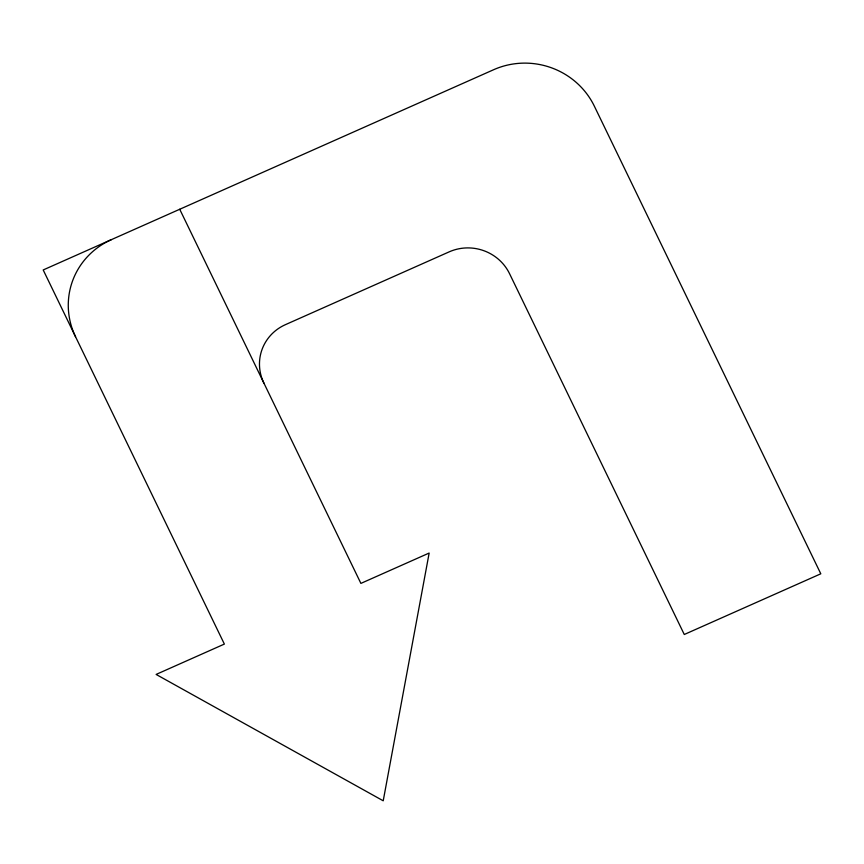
<?xml version="1.0" encoding="UTF-8"?>
<svg xmlns="http://www.w3.org/2000/svg" width="864" height="864" viewBox="0 0 864 864"><rect width="100%" height="100%" fill="white"/><g stroke="black" fill="none" stroke-linecap="round" stroke-linejoin="round"><path stroke-width="1.3" d="M179.723 209.261L360.893 583.394L429.16 553.046L383.216 800.798L156.114 674.428L224.37 644.08L43.2 269.957L493.722 69.682A75.697 73.213 14.6 0 1 594.335 106.142L820.8 573.804L684.277 634.489L509.576 273.726A45.414 43.934 14.6 0 0 449.204 251.845L285.379 324.68A45.414 43.934 14.6 0 0 263.833 382.968M75.557 336.766A75.697 73.213 14.6 0 1 111.456 239.609"/></g></svg>
